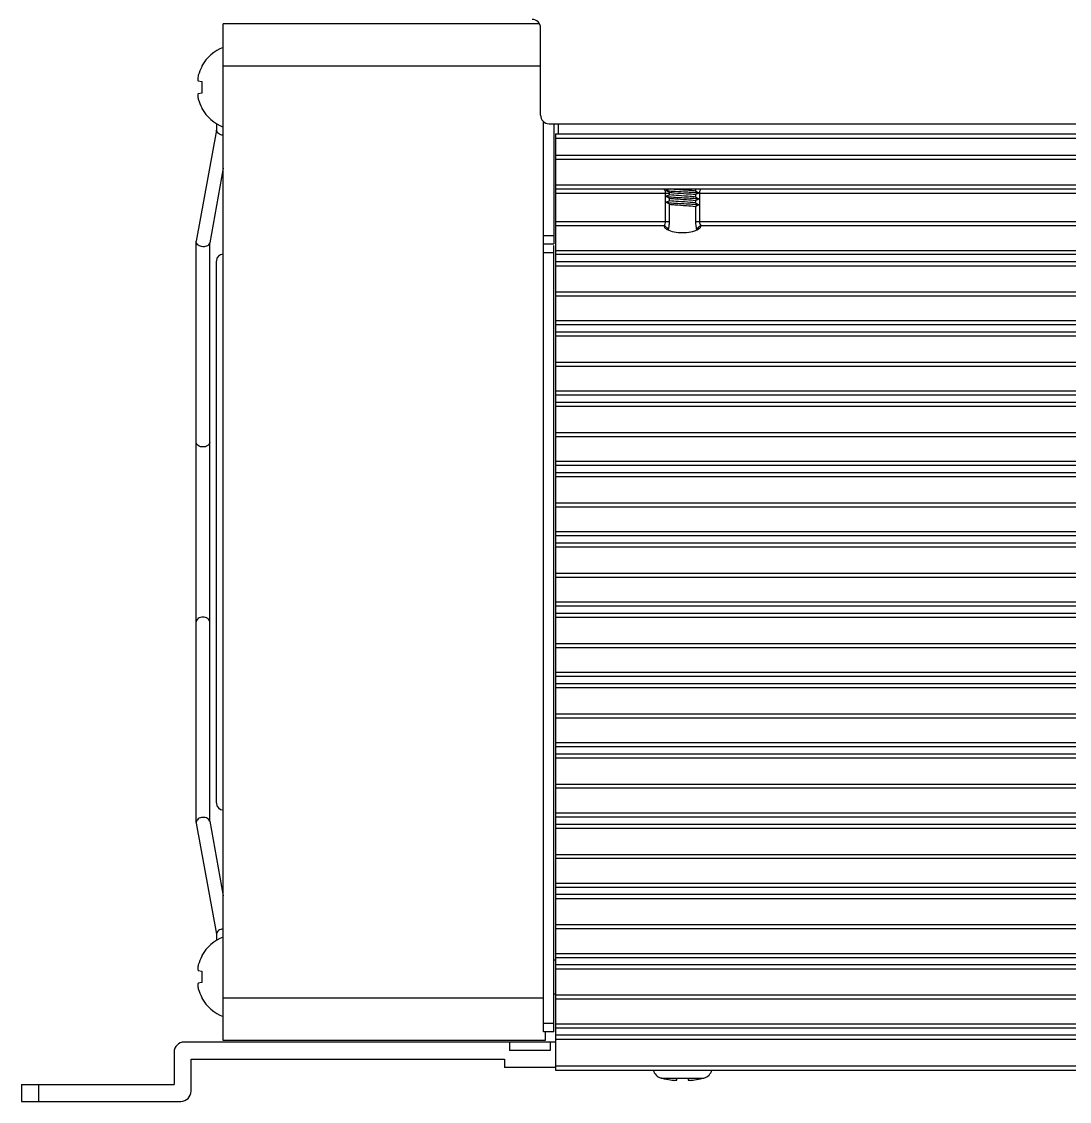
# Model space of a CAD drawing. Extents: x -425 to 6552, y -3049 to 3105.
# Drawn here: x 39 to 162.7, y -1290.4 to -1162.9 of the extents above; entities that cross this region are included whole.
import ezdxf

# ---------------------------------------------------------------- set-up
doc = ezdxf.new("R2010")
doc.units = 0
doc.layers.get('0').update_dxf_attribs({"linetype": 'CONTINUOUS'})

msp = doc.modelspace()

# ---------------------------------------------------------------- linework, layer by layer
at = {"color": 7, "linetype": 'CONTINUOUS'}
for p, q in [((62.81, -1283.19), (62.81, -1163.19)), ((100.12, -1163.19), (62.81, -1163.19)), ((100.26, -1173.99), (100.26, -1163.69)), ((60.29, -1168.17), (60.29, -1168.27)), ((100.26, -1168.19), (62.81, -1168.19)), ((59.87, -1169.94), (60.29, -1170.01)), ((60.29, -1170.01), (60.29, -1171.37)), ((60.29, -1171.37), (59.87, -1171.45)), ((60.29, -1173.12), (60.29, -1173.21)), ((62.01, -1174.99), (62.01, -1175.75)), ((100.61, -1282.19), (100.61, -1174.75)), ((101.26, -1174.99), (320.81, -1174.99)), ((101.81, -1174.99), (101.81, -1189.19)), ((102.36, -1176.19), (102.36, -1174.99)), ((62.01, -1175.75), (59.62, -1188.84)), ((102.01, -1176.19), (102.01, -1286.69)), ((102.01, -1176.19), (322.01, -1176.19)), ((102.01, -1176.69), (322.01, -1176.69)), ((102.01, -1178.69), (322.01, -1178.69)), ((102.01, -1179.19), (322.01, -1179.19)), ((62.81, -1180.24), (61.21, -1189.06)), ((102.01, -1182.19), (322.01, -1182.19)), ((102.01, -1182.69), (322.01, -1182.69)), ((102.01, -1183.19), (115.48, -1183.19)), ((115.02, -1186.53), (115.02, -1183.19)), ((115.48, -1183.38), (115.48, -1183.19)), ((115.48, -1184.08), (115.48, -1183.79)), ((118.54, -1183.35), (118.54, -1183.65)), ((119.01, -1183.16), (118.95, -1183.19)), ((119.01, -1183.19), (119.01, -1186.53)), ((119.01, -1183.19), (305.48, -1183.19)), ((115.48, -1186.53), (115.48, -1184.49)), ((118.54, -1184.05), (118.54, -1184.35)), ((118.54, -1184.75), (118.54, -1186.53)), ((102.01, -1186.53), (115.48, -1186.53)), ((118.54, -1186.53), (305.48, -1186.53)), ((102.01, -1187), (114.87, -1187)), ((114.87, -1187), (115.37, -1187.46)), ((115.12, -1187.44), (115.36, -1187.44)), ((115.36, -1187.53), (115.37, -1187.46)), ((119.16, -1187), (118.66, -1187.46)), ((118.66, -1187.46), (118.66, -1187.53)), ((119.16, -1187), (304.87, -1187)), ((59.61, -1188.92), (59.62, -1188.84)), ((59.61, -1257.47), (59.61, -1188.92)), ((61.21, -1257.32), (61.21, -1189.06)), ((100.61, -1188.19), (101.81, -1188.19)), ((100.61, -1189.19), (101.81, -1189.19)), ((100.61, -1190.19), (101.81, -1190.19)), ((101.81, -1282.19), (101.81, -1189.36)), ((102.01, -1189.94), (322.01, -1189.94)), ((62.01, -1255.16), (62.01, -1191.22)), ((102.01, -1190.4), (322.01, -1190.4)), ((102.01, -1191.25), (322.01, -1191.25)), ((102.01, -1191.75), (322.01, -1191.75)), ((102.01, -1194.83), (322.01, -1194.83)), ((102.01, -1195.3), (322.01, -1195.3)), ((102.01, -1198.24), (322.01, -1198.24)), ((102.01, -1198.7), (322.01, -1198.7)), ((102.01, -1199.55), (322.01, -1199.55)), ((102.01, -1200.05), (322.01, -1200.05)), ((102.01, -1203.13), (322.01, -1203.13)), ((102.01, -1203.6), (322.01, -1203.6)), ((102.01, -1206.54), (322.01, -1206.54)), ((102.01, -1207), (322.01, -1207)), ((102.01, -1207.85), (322.01, -1207.85)), ((102.01, -1208.35), (322.01, -1208.35)), ((102.01, -1211.43), (322.01, -1211.43)), ((102.01, -1211.9), (322.01, -1211.9)), ((102.01, -1214.84), (322.01, -1214.84)), ((102.01, -1215.3), (322.01, -1215.3)), ((102.01, -1216.15), (322.01, -1216.15)), ((102.01, -1216.65), (322.01, -1216.65)), ((102.01, -1219.73), (322.01, -1219.73)), ((102.01, -1220.2), (322.01, -1220.2)), ((102.01, -1223.14), (322.01, -1223.14)), ((102.01, -1223.6), (322.01, -1223.6)), ((102.01, -1224.45), (322.01, -1224.45)), ((102.01, -1224.95), (322.01, -1224.95)), ((102.01, -1228.03), (322.01, -1228.03)), ((102.01, -1228.5), (322.01, -1228.5)), ((102.01, -1231.44), (322.01, -1231.44)), ((102.01, -1231.9), (322.01, -1231.9)), ((102.01, -1232.75), (322.01, -1232.75)), ((102.01, -1233.25), (322.01, -1233.25)), ((102.01, -1236.33), (322.01, -1236.33)), ((102.01, -1236.8), (322.01, -1236.8)), ((102.01, -1239.74), (322.01, -1239.74)), ((102.01, -1240.2), (322.01, -1240.2)), ((102.01, -1241.05), (322.01, -1241.05)), ((102.01, -1241.55), (322.01, -1241.55)), ((102.01, -1244.63), (322.01, -1244.63)), ((102.01, -1245.1), (322.01, -1245.1)), ((102.01, -1248.04), (322.01, -1248.04)), ((102.01, -1248.5), (322.01, -1248.5)), ((102.01, -1249.35), (322.01, -1249.35)), ((102.01, -1249.85), (322.01, -1249.85)), ((102.01, -1252.93), (322.01, -1252.93)), ((102.01, -1253.4), (322.01, -1253.4)), ((102.01, -1256.34), (322.01, -1256.34)), ((59.61, -1257.47), (59.62, -1257.54)), ((59.62, -1257.54), (62.01, -1270.64)), ((61.21, -1257.32), (62.81, -1266.14)), ((102.01, -1256.8), (322.01, -1256.8)), ((102.01, -1257.65), (322.01, -1257.65)), ((102.01, -1258.15), (322.01, -1258.15)), ((102.01, -1261.23), (322.01, -1261.23)), ((102.01, -1261.7), (322.01, -1261.7)), ((102.01, -1264.64), (322.01, -1264.64)), ((102.01, -1265.1), (322.01, -1265.1)), ((102.01, -1265.95), (322.01, -1265.95)), ((102.01, -1266.45), (322.01, -1266.45)), ((62.01, -1270.64), (62.01, -1271.39)), ((102.01, -1269.53), (322.01, -1269.53)), ((102.01, -1270), (322.01, -1270)), ((60.29, -1273.17), (60.29, -1273.27)), ((102.01, -1272.94), (322.01, -1272.94)), ((101.81, -1273.69), (102.01, -1273.69)), ((102.01, -1273.4), (322.01, -1273.4)), ((102.01, -1274.25), (322.01, -1274.25)), ((59.87, -1274.94), (60.29, -1275.01)), ((60.29, -1275.01), (60.29, -1276.37)), ((102.01, -1274.75), (322.01, -1274.75)), ((60.29, -1276.37), (59.87, -1276.45)), ((60.29, -1278.12), (60.29, -1278.21)), ((100.61, -1278.19), (62.81, -1278.19)), ((101.81, -1277.69), (102.01, -1277.69)), ((102.01, -1277.83), (322.01, -1277.83)), ((102.01, -1278.3), (322.01, -1278.3)), ((101.81, -1281.19), (100.61, -1281.19)), ((102.01, -1281.24), (322.01, -1281.24)), ((102.01, -1281.7), (322.01, -1281.7)), ((102.01, -1283.39), (58.21, -1283.39)), ((100.81, -1283.19), (62.81, -1283.19)), ((96.61, -1283.39), (96.61, -1284.39)), ((101.81, -1282.19), (100.61, -1282.19)), ((100.81, -1282.19), (100.81, -1283.19)), ((101.41, -1283.39), (101.41, -1284.39)), ((102.01, -1282.55), (322.01, -1282.55)), ((102.01, -1283.05), (322.01, -1283.05)), ((57.01, -1284.59), (57.01, -1288.39)), ((101.41, -1284.39), (96.61, -1284.39)), ((59.01, -1289.19), (59.01, -1285.39)), ((59.01, -1285.39), (96.01, -1285.39)), ((96.01, -1285.39), (96.01, -1286.39)), ((102.01, -1286.39), (96.01, -1286.39)), ((102.01, -1286.19), (322.01, -1286.19)), ((102.01, -1286.69), (322.01, -1286.69)), ((39.01, -1288.39), (39.01, -1290.39)), ((39.01, -1288.39), (57.01, -1288.39)), ((41.01, -1288.39), (41.01, -1290.39)), ((114.54, -1287.65), (114.46, -1287.63)), ((114.46, -1287.63), (119.56, -1287.63)), ((114.54, -1287.65), (114.62, -1287.65)), ((116.34, -1287.86), (116.38, -1287.65)), ((116.38, -1287.65), (117.65, -1287.65)), ((117.65, -1287.65), (117.69, -1287.86)), ((119.4, -1287.65), (119.49, -1287.65)), ((119.49, -1287.65), (119.56, -1287.63)), ((39.01, -1290.39), (57.81, -1290.39))]:
    msp.add_line(p, q, dxfattribs=at)
for centre, radius, start, end in [((99.26, -1163.69), 1, 0, 90), ((64.66, -1170.69), 5.05, 111.5019, 150.0855), ((64.78, -1170.69), 5.11, 151.7023, 163.9637), ((64.78, -1170.69), 5.11, 196.0363, 208.2977), ((64.66, -1170.69), 5.05, 209.9145, 248.4981), ((101.26, -1173.99), 1, 180, 270), ((117.88, -1188.66), 6.47, 115.1474, 116.1293), ((112.18, -1183.19), 3.3, 359.9987, 1.8346), ((115.78, -1187.53), 0.416, 179.9472, 188.0549), ((118.24, -1187.52), 0.418, 351.7614, 359.8691), ((62.81, -1191.19), 0.8, 90, 180), ((62.81, -1255.19), 0.8, 180, 270), ((64.66, -1275.69), 5.05, 111.5019, 150.0855), ((64.78, -1275.69), 5.11, 151.7023, 163.9637), ((64.78, -1275.69), 5.11, 196.0363, 208.2977), ((64.66, -1275.69), 5.05, 209.9145, 248.4981), ((58.21, -1284.59), 1.2, 90, 180), ((114.83, -1286.37), 1.31, 194.2511, 253.9084), ((119.2, -1286.37), 1.31, 286.0916, 345.7489), ((117.01, -1278.68), 9.28, 255.0954, 261.2451), ((117.01, -1278.68), 9.28, 278.7549, 284.9046), ((57.81, -1289.19), 1.2, 270, 0)]:
    msp.add_arc(centre, radius, start, end, dxfattribs=at)
for points, knots in [([(59.87, -1169.28), (59.85, -1169.36), (59.82, -1169.51), (59.79, -1169.69), (59.8, -1169.81), (59.81, -1169.88), (59.85, -1169.93), (59.87, -1169.94)], [0, 0, 0, 0, 0.363017, 0.67092, 0.790549, 0.883309, 1, 1, 1, 1]), ([(59.87, -1171.45), (59.85, -1171.45), (59.81, -1171.5), (59.8, -1171.57), (59.79, -1171.69), (59.82, -1171.87), (59.85, -1172.03), (59.87, -1172.11)], [0, 0, 0, 0, 0.116602, 0.20929, 0.328866, 0.636832, 1, 1, 1, 1]), ([(62.81, -1176.35), (62.61, -1176.34), (62.25, -1176.24), (62.01, -1175.9), (62.01, -1175.75)], [0, 0, 0, 0, 0.557768, 1, 1, 1, 1]), ([(115.02, -1183.19), (115.02, -1183.13), (115, -1183.01), (114.93, -1182.86), (114.89, -1182.77), (114.85, -1182.7), (114.87, -1182.69)], [0, 0, 0, 0, 0.355636, 0.682933, 0.909723, 1, 1, 1, 1]), ([(118.55, -1182.95), (118.37, -1182.91), (117.88, -1182.88), (117.09, -1182.82), (116.27, -1182.76), (115.75, -1182.72), (115.54, -1182.69)], [0, 0, 0, 0, 0.190223, 0.483628, 0.78598, 1, 1, 1, 1]), ([(119.16, -1182.72), (119.16, -1182.73), (119.15, -1182.75), (119.14, -1182.76), (119.14, -1182.77)], [0, 0, 0, 0, 0.448426, 1, 1, 1, 1]), ([(115.04, -1183.56), (115.11, -1183.59), (115.34, -1183.6), (115.88, -1183.66), (116.69, -1183.7), (117.64, -1183.75), (118.37, -1183.79), (118.79, -1183.84), (118.94, -1183.86), (118.99, -1183.87)], [0, 0, 0, 0, 0.058988, 0.171923, 0.411217, 0.674777, 0.890534, 0.961171, 1, 1, 1, 1]), ([(115.1, -1182.88), (115.36, -1182.92), (116.05, -1182.96), (116.95, -1183.01), (117.78, -1183.06), (118.32, -1183.09), (118.71, -1183.13), (118.92, -1183.15), (118.99, -1183.17)], [0, 0, 0, 0, 0.202143, 0.528713, 0.695222, 0.839117, 0.944513, 1, 1, 1, 1]), ([(115.48, -1183.09), (115.68, -1183.12), (116.35, -1183.17), (117.37, -1183.25), (118.2, -1183.29), (118.54, -1183.35)], [0, 0, 0, 0, 0.198124, 0.65729, 1, 1, 1, 1]), ([(118.54, -1183.65), (118.34, -1183.61), (117.67, -1183.56), (116.65, -1183.48), (115.83, -1183.44), (115.48, -1183.38)], [0, 0, 0, 0, 0.198595, 0.657625, 1, 1, 1, 1]), ([(115.48, -1183.79), (115.68, -1183.82), (116.36, -1183.87), (117.38, -1183.95), (118.2, -1183.99), (118.54, -1184.05)], [0, 0, 0, 0, 0.198595, 0.657625, 1, 1, 1, 1]), ([(119.14, -1182.77), (119.12, -1182.79), (119.06, -1182.92), (119.01, -1183.07), (119.01, -1183.19)], [0, 0, 0, 0, 0.197972, 1, 1, 1, 1]), ([(115.04, -1184.26), (115.11, -1184.29), (115.34, -1184.3), (115.88, -1184.36), (116.69, -1184.4), (117.64, -1184.45), (118.37, -1184.49), (118.79, -1184.54), (118.94, -1184.56), (118.99, -1184.57)], [0, 0, 0, 0, 0.058988, 0.171923, 0.411217, 0.674777, 0.890534, 0.961171, 1, 1, 1, 1]), ([(118.54, -1184.35), (118.34, -1184.31), (117.67, -1184.26), (116.65, -1184.18), (115.83, -1184.14), (115.48, -1184.08)], [0, 0, 0, 0, 0.198595, 0.657625, 1, 1, 1, 1]), ([(115.48, -1184.49), (115.68, -1184.52), (116.36, -1184.57), (117.38, -1184.65), (118.2, -1184.69), (118.54, -1184.75)], [0, 0, 0, 0, 0.198595, 0.657625, 1, 1, 1, 1]), ([(114.87, -1187), (114.89, -1186.93), (114.98, -1186.79), (115.02, -1186.62), (115.02, -1186.53)], [0, 0, 0, 0, 0.429624, 1, 1, 1, 1]), ([(115.41, -1187.24), (115.42, -1187.19), (115.46, -1186.95), (115.48, -1186.71), (115.48, -1186.53)], [0, 0, 0, 0, 0.229649, 1, 1, 1, 1]), ([(118.54, -1186.53), (118.54, -1186.72), (118.57, -1187.03), (118.64, -1187.34), (118.66, -1187.46)], [0, 0, 0, 0, 0.595928, 1, 1, 1, 1]), ([(119.01, -1186.53), (119.01, -1186.63), (119.05, -1186.79), (119.13, -1186.93), (119.16, -1187)], [0, 0, 0, 0, 0.579885, 1, 1, 1, 1]), ([(115.01, -1187.35), (114.98, -1187.33), (114.89, -1187.23), (114.85, -1187.09), (114.87, -1187)], [0, 0, 0, 0, 0.291823, 1, 1, 1, 1]), ([(115.24, -1187.52), (115.22, -1187.51), (115.13, -1187.46), (115.05, -1187.4), (115.01, -1187.35)], [0, 0, 0, 0, 0.272492, 1, 1, 1, 1]), ([(117.01, -1187.88), (116.68, -1187.88), (116.08, -1187.83), (115.48, -1187.66), (115.24, -1187.52)], [0, 0, 0, 0, 0.543483, 1, 1, 1, 1]), ([(115.37, -1187.46), (115.37, -1187.45), (115.38, -1187.38), (115.4, -1187.3), (115.41, -1187.24)], [0, 0, 0, 0, 0.191902, 1, 1, 1, 1]), ([(118.29, -1187.72), (118.19, -1187.75), (117.77, -1187.85), (117.34, -1187.88), (117.01, -1187.88)], [0, 0, 0, 0, 0.234697, 1, 1, 1, 1]), ([(119.02, -1187.35), (118.98, -1187.39), (118.76, -1187.57), (118.5, -1187.66), (118.29, -1187.72)], [0, 0, 0, 0, 0.207079, 1, 1, 1, 1]), ([(119.16, -1187), (119.17, -1187.09), (119.13, -1187.23), (119.05, -1187.33), (119.02, -1187.35)], [0, 0, 0, 0, 0.711979, 1, 1, 1, 1]), ([(60.41, -1189.52), (60.21, -1189.51), (59.85, -1189.41), (59.61, -1189.07), (59.61, -1188.92)], [0, 0, 0, 0, 0.557766, 1, 1, 1, 1]), ([(61.08, -1189.3), (61.04, -1189.34), (60.85, -1189.48), (60.6, -1189.53), (60.41, -1189.52)], [0, 0, 0, 0, 0.227245, 1, 1, 1, 1]), ([(60.41, -1213.15), (60.22, -1213.15), (59.85, -1213.08), (59.61, -1212.74), (59.61, -1212.58)], [0, 0, 0, 0, 0.559768, 1, 1, 1, 1]), ([(61.21, -1212.58), (61.21, -1212.74), (60.98, -1213.08), (60.61, -1213.15), (60.41, -1213.15)], [0, 0, 0, 0, 0.440232, 1, 1, 1, 1]), ([(60.41, -1233.23), (60.22, -1233.23), (59.85, -1233.31), (59.61, -1233.64), (59.61, -1233.8)], [0, 0, 0, 0, 0.559768, 1, 1, 1, 1]), ([(61.21, -1233.8), (61.21, -1233.64), (60.98, -1233.31), (60.61, -1233.23), (60.41, -1233.23)], [0, 0, 0, 0, 0.440232, 1, 1, 1, 1]), ([(60.41, -1256.87), (60.21, -1256.87), (59.85, -1256.97), (59.61, -1257.31), (59.61, -1257.47)], [0, 0, 0, 0, 0.557766, 1, 1, 1, 1]), ([(61.08, -1257.08), (61.04, -1257.05), (60.85, -1256.9), (60.6, -1256.86), (60.41, -1256.87)], [0, 0, 0, 0, 0.227245, 1, 1, 1, 1]), ([(62.81, -1270.03), (62.61, -1270.04), (62.25, -1270.14), (62.01, -1270.48), (62.01, -1270.64)], [0, 0, 0, 0, 0.557768, 1, 1, 1, 1]), ([(59.87, -1274.28), (59.85, -1274.36), (59.82, -1274.51), (59.79, -1274.69), (59.8, -1274.81), (59.81, -1274.88), (59.85, -1274.93), (59.87, -1274.94)], [0, 0, 0, 0, 0.363017, 0.67092, 0.790549, 0.883309, 1, 1, 1, 1]), ([(59.87, -1276.45), (59.85, -1276.45), (59.81, -1276.5), (59.8, -1276.57), (59.79, -1276.69), (59.82, -1276.87), (59.85, -1277.03), (59.87, -1277.11)], [0, 0, 0, 0, 0.116602, 0.20929, 0.328866, 0.636832, 1, 1, 1, 1]), ([(115.6, -1287.86), (115.69, -1287.87), (115.86, -1287.89), (116.07, -1287.91), (116.2, -1287.9), (116.26, -1287.9), (116.3, -1287.89), (116.33, -1287.88), (116.34, -1287.87), (116.34, -1287.86)], [0, 0, 0, 0, 0.372892, 0.688959, 0.811056, 0.90357, 0.93817, 0.965147, 1, 1, 1, 1]), ([(117.69, -1287.86), (117.69, -1287.87), (117.7, -1287.88), (117.72, -1287.89), (117.76, -1287.9), (117.82, -1287.9), (117.96, -1287.91), (118.16, -1287.89), (118.33, -1287.87), (118.43, -1287.86)], [0, 0, 0, 0, 0.034835, 0.0618, 0.096392, 0.188885, 0.310967, 0.627054, 1, 1, 1, 1])]:
    msp.add_open_spline(points, degree=3, knots=knots, dxfattribs=at)
for points in [[(115.13, -1182.81), (115.22, -1182.77), (115.31, -1182.73), (115.4, -1182.69)], [(118.59, -1182.66), (118.57, -1182.76), (118.56, -1182.85), (118.55, -1182.95)], [(115.02, -1183.57), (115.17, -1183.5), (115.32, -1183.43), (115.48, -1183.38)], [(115.48, -1183.79), (115.32, -1183.71), (115.17, -1183.63), (115.02, -1183.55)], [(115.48, -1183.09), (115.33, -1183.02), (115.18, -1182.94), (115.03, -1182.86)], [(118.95, -1183.19), (118.82, -1183.25), (118.68, -1183.31), (118.54, -1183.35)], [(118.54, -1183.65), (118.7, -1183.72), (118.86, -1183.8), (119.01, -1183.89)], [(119.01, -1183.86), (118.86, -1183.93), (118.7, -1184), (118.54, -1184.05)], [(118.55, -1182.95), (118.71, -1183.02), (118.86, -1183.1), (119.01, -1183.19)], [(115.02, -1184.27), (115.17, -1184.2), (115.32, -1184.13), (115.48, -1184.08)], [(115.48, -1184.49), (115.32, -1184.41), (115.17, -1184.33), (115.02, -1184.25)], [(118.54, -1184.35), (118.7, -1184.42), (118.86, -1184.5), (119.01, -1184.59)], [(119.01, -1184.56), (118.86, -1184.63), (118.7, -1184.7), (118.54, -1184.75)], [(61.21, -1189.06), (61.19, -1189.15), (61.14, -1189.23), (61.08, -1189.3)], [(61.21, -1257.32), (61.19, -1257.23), (61.14, -1257.15), (61.08, -1257.08)]]:
    msp.add_open_spline(points, degree=3, dxfattribs=at)

doc.saveas('drawing.dxf')
